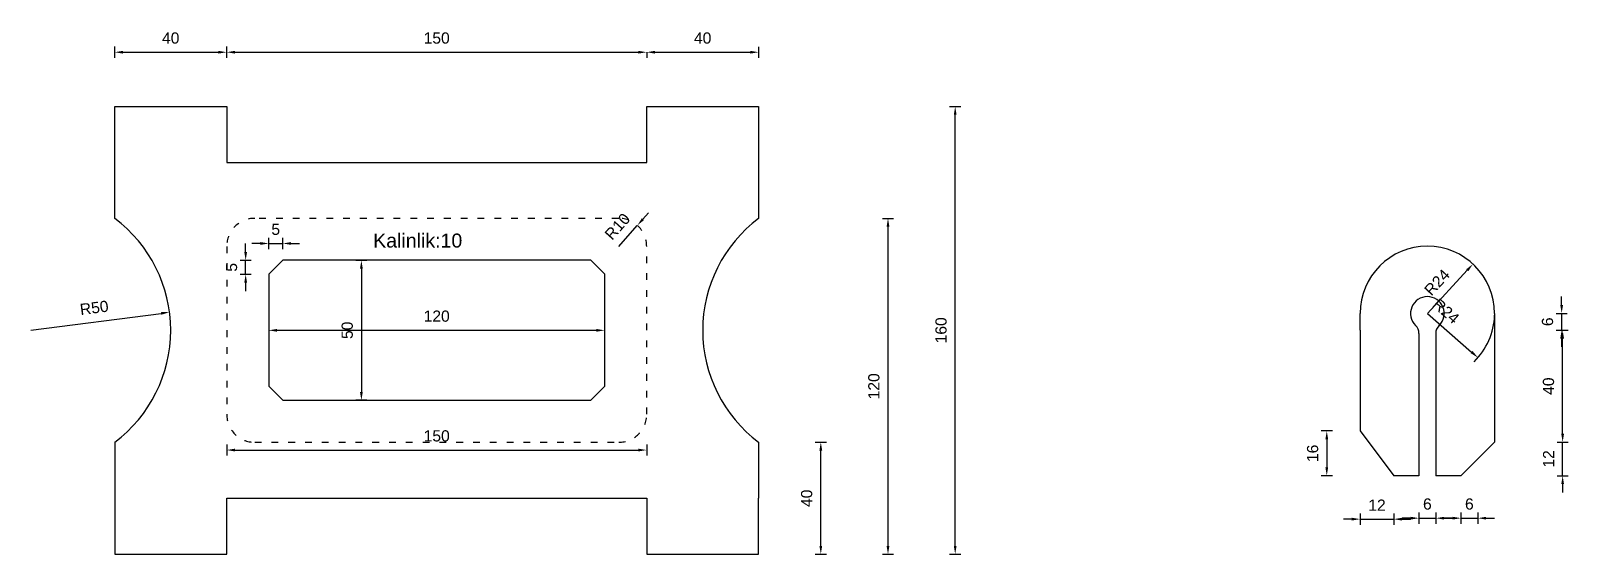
# Model space of a CAD drawing. Header units: millimetres. Extents: x 2100 to 32787, y 24082 to 35493.
# Drawn here: x 2175 to 2724, y 25045 to 25232 of the extents above; entities that cross this region are included whole.
import ezdxf

# ---------------------------------------------------------------- set-up
doc = ezdxf.new("R2010")
doc.units = ezdxf.units.MM
doc.linetypes.add('ACAD_ISO03W100', pattern=[30, 12, -18])
doc.linetypes.add('HIDDEN2', pattern=[4.7625, 3.175, -1.5875])
doc.layers.get('Defpoints').update_dxf_attribs({"color": 231, "linetype": 'HIDDEN2'})
doc.layers.add('YAZI', color=20, linetype='Continuous')
doc.layers.add('ÖLÇÜ', color=181, linetype='Continuous')
doc.styles.add('Annotative', font='arial.ttf')
doc.styles.get("Standard").update_dxf_attribs({"font": 'arial.ttf'})
doc.dimstyles.new('ISO-25', dxfattribs={"dimtxt": 4, "dimasz": 3, "dimexe": 2, "dimexo": 0.625, "dimgap": 3, "dimtad": 1, "dimtxsty": 'Standard', "dimcen": 2.5, "dimadec": 0, "dimazin": 0, "dimtfac": 1, "dimtix": 1, "dimtmove": 0, "dimatfit": 0, "dimfxl": 2, "dimfxlon": 1, "dimarcsym": 0})

# ---------------------------------------------------------------- blocks, each defined once
blk = doc.blocks.new('*D1804')
at = {"layer": 'Defpoints', "color": 0, "lineweight": 70, "ltscale": 3, "transparency": 16777216}
for p in [(2245.14, 25224.76), (2205.14, 25205.41), (2245.14, 25205.41)]:
    blk.add_point(p, dxfattribs=at)
at = {"layer": 'ÖLÇÜ', "color": 0, "lineweight": -2, "ltscale": 3, "transparency": 16777216}
for p, q in [((2205.14, 25222.76), (2205.14, 25226.76)), ((2208.14, 25224.76), (2242.14, 25224.76)), ((2245.14, 25222.76), (2245.14, 25226.76))]:
    blk.add_line(p, q, dxfattribs=at)
at = {"layer": 'ÖLÇÜ', "color": 0, "lineweight": 70, "ltscale": 3, "transparency": 16777216}
for points in [[(2208.14, 25225.26), (2208.14, 25224.26), (2205.14, 25224.76)], [(2242.14, 25225.26), (2242.14, 25224.26), (2245.14, 25224.76)]]:
    blk.add_solid(points, dxfattribs=at)
at = {"layer": 'ÖLÇÜ', "color": 0, "ltscale": 3, "transparency": 16777216, "insert": (2225.14, 25229.81), "char_height": 4, "attachment_point": 5}
blk.add_mtext('40', dxfattribs=at)
blk = doc.blocks.new('*D1805')
at = {"layer": 'Defpoints', "color": 0, "lineweight": 70, "ltscale": 3, "transparency": 16777216}
for p in [(2395.14, 25225.19), (2395.14, 25224.76), (2245.14, 25205.41)]:
    blk.add_point(p, dxfattribs=at)
at = {"layer": 'ÖLÇÜ', "color": 0, "lineweight": -2, "ltscale": 3, "transparency": 16777216}
for p, q in [((2245.14, 25222.76), (2245.14, 25226.76)), ((2248.14, 25224.76), (2392.14, 25224.76)), ((2395.14, 25224.76), (2395.14, 25222.76))]:
    blk.add_line(p, q, dxfattribs=at)
at = {"layer": 'ÖLÇÜ', "color": 0, "lineweight": 70, "ltscale": 3, "transparency": 16777216}
for points in [[(2248.14, 25225.26), (2248.14, 25224.26), (2245.14, 25224.76)], [(2392.14, 25225.26), (2392.14, 25224.26), (2395.14, 25224.76)]]:
    blk.add_solid(points, dxfattribs=at)
at = {"layer": 'ÖLÇÜ', "color": 0, "ltscale": 3, "transparency": 16777216, "insert": (2320.14, 25229.81), "char_height": 4, "attachment_point": 5}
blk.add_mtext('150', dxfattribs=at)
blk = doc.blocks.new('*D1728')
at = {"layer": 'Defpoints', "color": 0, "linetype": 'ByBlock', "lineweight": 70, "transparency": 16777216}
for p in [(2395.14, 25225.19), (2435.14, 25227.35), (2435.14, 25224.76)]:
    blk.add_point(p, dxfattribs=at)
at = {"layer": 'ÖLÇÜ', "color": 0, "linetype": 'ByBlock', "lineweight": -2, "transparency": 16777216}
for p, q in [((2395.14, 25224.76), (2395.14, 25222.76)), ((2398.14, 25224.76), (2432.14, 25224.76)), ((2435.14, 25226.72), (2435.14, 25222.76))]:
    blk.add_line(p, q, dxfattribs=at)
at = {"layer": 'ÖLÇÜ', "color": 0, "linetype": 'ByBlock', "lineweight": 70, "transparency": 16777216}
for points in [[(2398.14, 25225.26), (2398.14, 25224.26), (2395.14, 25224.76)], [(2432.14, 25225.26), (2432.14, 25224.26), (2435.14, 25224.76)]]:
    blk.add_solid(points, dxfattribs=at)
at = {"layer": 'ÖLÇÜ', "color": 0, "linetype": 'ByBlock', "transparency": 16777216, "insert": (2415.14, 25229.81), "char_height": 4, "attachment_point": 5}
blk.add_mtext('40', dxfattribs=at)
blk = doc.blocks.new('*D1806')
at = {"layer": 'Defpoints', "color": 0, "lineweight": 70, "ltscale": 3, "transparency": 16777216}
for p in [(2435.14, 25085.41), (2457.34, 25085.41), (2435.14, 25045.41)]:
    blk.add_point(p, dxfattribs=at)
at = {"layer": 'ÖLÇÜ', "color": 0, "lineweight": -2, "ltscale": 3, "transparency": 16777216}
for p, q in [((2455.34, 25085.41), (2459.34, 25085.41)), ((2457.34, 25048.41), (2457.34, 25082.41)), ((2455.34, 25045.41), (2459.34, 25045.41))]:
    blk.add_line(p, q, dxfattribs=at)
at = {"layer": 'ÖLÇÜ', "color": 0, "lineweight": 70, "ltscale": 3, "transparency": 16777216}
for points in [[(2456.84, 25082.41), (2457.84, 25082.41), (2457.34, 25085.41)], [(2456.84, 25048.41), (2457.84, 25048.41), (2457.34, 25045.41)]]:
    blk.add_solid(points, dxfattribs=at)
at = {"layer": 'ÖLÇÜ', "color": 0, "ltscale": 3, "transparency": 16777216, "insert": (2452.3, 25065.41), "char_height": 4, "attachment_point": 5, "rotation": 90}
blk.add_mtext('40', dxfattribs=at)
blk = doc.blocks.new('*D1807')
at = {"layer": 'Defpoints', "color": 0, "lineweight": 70, "ltscale": 3, "transparency": 16777216}
for p in [(2435.14, 25165.41), (2481.34, 25165.41), (2435.14, 25045.41)]:
    blk.add_point(p, dxfattribs=at)
at = {"layer": 'ÖLÇÜ', "color": 0, "lineweight": -2, "ltscale": 3, "transparency": 16777216}
for p, q in [((2479.34, 25165.41), (2483.34, 25165.41)), ((2481.34, 25048.41), (2481.34, 25162.41)), ((2479.34, 25045.41), (2483.34, 25045.41))]:
    blk.add_line(p, q, dxfattribs=at)
at = {"layer": 'ÖLÇÜ', "color": 0, "lineweight": 70, "ltscale": 3, "transparency": 16777216}
for points in [[(2480.84, 25162.41), (2481.84, 25162.41), (2481.34, 25165.41)], [(2480.84, 25048.41), (2481.84, 25048.41), (2481.34, 25045.41)]]:
    blk.add_solid(points, dxfattribs=at)
at = {"layer": 'ÖLÇÜ', "color": 0, "ltscale": 3, "transparency": 16777216, "insert": (2476.3, 25105.41), "char_height": 4, "attachment_point": 5, "rotation": 90}
blk.add_mtext('120', dxfattribs=at)
blk = doc.blocks.new('*D1808')
at = {"layer": 'Defpoints', "color": 0, "lineweight": 70, "ltscale": 3, "transparency": 16777216}
for p in [(2435.14, 25205.41), (2505.34, 25205.41), (2435.14, 25045.41)]:
    blk.add_point(p, dxfattribs=at)
at = {"layer": 'ÖLÇÜ', "color": 0, "lineweight": -2, "ltscale": 3, "transparency": 16777216}
for p, q in [((2503.34, 25205.41), (2507.34, 25205.41)), ((2505.34, 25048.41), (2505.34, 25202.41)), ((2503.34, 25045.41), (2507.34, 25045.41))]:
    blk.add_line(p, q, dxfattribs=at)
at = {"layer": 'ÖLÇÜ', "color": 0, "lineweight": 70, "ltscale": 3, "transparency": 16777216}
for points in [[(2504.84, 25202.41), (2505.84, 25202.41), (2505.34, 25205.41)], [(2504.84, 25048.41), (2505.84, 25048.41), (2505.34, 25045.41)]]:
    blk.add_solid(points, dxfattribs=at)
at = {"layer": 'ÖLÇÜ', "color": 0, "ltscale": 3, "transparency": 16777216, "insert": (2500.3, 25125.41), "char_height": 4, "attachment_point": 5, "rotation": 90}
blk.add_mtext('160', dxfattribs=at)
blk = doc.blocks.new('*D1809')
at = {"layer": 'Defpoints', "color": 0, "lineweight": 70, "ltscale": 3, "transparency": 16777216}
for p in [(2245.14, 25095.41), (2395.14, 25095.41), (2395.14, 25082.64)]:
    blk.add_point(p, dxfattribs=at)
at = {"layer": 'ÖLÇÜ', "color": 0, "lineweight": -2, "ltscale": 3, "transparency": 16777216}
for p, q in [((2245.14, 25084.64), (2245.14, 25080.64)), ((2248.14, 25082.64), (2392.14, 25082.64)), ((2395.14, 25084.64), (2395.14, 25080.64))]:
    blk.add_line(p, q, dxfattribs=at)
at = {"layer": 'ÖLÇÜ', "color": 0, "lineweight": 70, "ltscale": 3, "transparency": 16777216}
for points in [[(2248.14, 25083.14), (2248.14, 25082.14), (2245.14, 25082.64)], [(2392.14, 25083.14), (2392.14, 25082.14), (2395.14, 25082.64)]]:
    blk.add_solid(points, dxfattribs=at)
at = {"layer": 'ÖLÇÜ', "color": 0, "ltscale": 3, "transparency": 16777216, "insert": (2320.14, 25087.68), "char_height": 4, "attachment_point": 5}
blk.add_mtext('150', dxfattribs=at)
blk = doc.blocks.new('*D1729')
at = {"layer": 'Defpoints', "color": 0, "lineweight": 70, "ltscale": 3, "transparency": 16777216}
for p in [(2391.8, 25162.88), (2385.14, 25155.41)]:
    blk.add_point(p, dxfattribs=at)
at = {"layer": 'ÖLÇÜ', "color": 0, "lineweight": -2, "ltscale": 3, "transparency": 16777216}
for p, q in [((2393.79, 25165.12), (2395.79, 25167.36)), ((2385.14, 25155.41), (2391.8, 25162.88))]:
    blk.add_line(p, q, dxfattribs=at)
at = {"layer": 'ÖLÇÜ', "color": 0, "lineweight": 70, "ltscale": 3, "transparency": 16777216}
blk.add_solid([(2393.42, 25165.45), (2394.17, 25164.79), (2391.8, 25162.88)], dxfattribs=at)
at = {"layer": 'ÖLÇÜ', "color": 0, "ltscale": 3, "transparency": 16777216, "insert": (2384.71, 25162.5), "char_height": 4, "attachment_point": 5, "rotation": 48.2963}
blk.add_mtext('R10', dxfattribs=at)
blk = doc.blocks.new('*D1730')
at = {"layer": 'Defpoints', "color": 0, "lineweight": 70, "ltscale": 3, "transparency": 16777216}
for p in [(2673.99, 25131.46), (2692.06, 25115.66)]:
    blk.add_point(p, dxfattribs=at)
at = {"layer": 'ÖLÇÜ', "color": 0, "lineweight": -2, "ltscale": 3, "transparency": 16777216}
blk.add_line((2673.99, 25131.46), (2689.8, 25117.63), dxfattribs=at)
blk.add_arc((2673.99, 25131.46), 24, 314.0514, 358.5079, dxfattribs=at)
at = {"layer": 'ÖLÇÜ', "color": 0, "lineweight": 70, "ltscale": 3, "transparency": 16777216}
blk.add_solid([(2690.13, 25118.01), (2689.47, 25117.25), (2692.06, 25115.66)], dxfattribs=at)
at = {"layer": 'ÖLÇÜ', "color": 0, "ltscale": 3, "transparency": 16777216, "insert": (2680.68, 25132.26), "char_height": 4, "attachment_point": 5, "rotation": 318.8261}
blk.add_mtext('R24', dxfattribs=at)
blk = doc.blocks.new('*D1810')
at = {"layer": 'Defpoints', "color": 0, "lineweight": 70, "ltscale": 3, "transparency": 16777216}
for p in [(2649.99, 25089.46), (2638.06, 25073.46), (2649.99, 25073.46)]:
    blk.add_point(p, dxfattribs=at)
at = {"layer": 'ÖLÇÜ', "color": 0, "lineweight": -2, "ltscale": 3, "transparency": 16777216}
for p, q in [((2640.06, 25089.46), (2636.06, 25089.46)), ((2638.06, 25086.46), (2638.06, 25076.46)), ((2640.06, 25073.46), (2636.06, 25073.46))]:
    blk.add_line(p, q, dxfattribs=at)
at = {"layer": 'ÖLÇÜ', "color": 0, "lineweight": 70, "ltscale": 3, "transparency": 16777216}
for points in [[(2637.56, 25086.46), (2638.56, 25086.46), (2638.06, 25089.46)], [(2637.56, 25076.46), (2638.56, 25076.46), (2638.06, 25073.46)]]:
    blk.add_solid(points, dxfattribs=at)
at = {"layer": 'ÖLÇÜ', "color": 0, "ltscale": 3, "transparency": 16777216, "insert": (2633.02, 25081.46), "char_height": 4, "attachment_point": 5, "rotation": 90}
blk.add_mtext('16', dxfattribs=at)
blk = doc.blocks.new('*D1811')
at = {"layer": 'Defpoints', "color": 0, "lineweight": 70, "ltscale": 3, "transparency": 16777216}
for p in [(2649.99, 25073.46), (2661.99, 25073.46), (2661.99, 25057.95)]:
    blk.add_point(p, dxfattribs=at)
at = {"layer": 'ÖLÇÜ', "color": 0, "lineweight": -2, "ltscale": 3, "transparency": 16777216}
for p, q in [((2649.99, 25059.95), (2649.99, 25055.95)), ((2661.99, 25059.95), (2661.99, 25055.95)), ((2646.99, 25057.95), (2643.99, 25057.95)), ((2649.99, 25057.95), (2661.99, 25057.95)), ((2664.99, 25057.95), (2667.99, 25057.95))]:
    blk.add_line(p, q, dxfattribs=at)
at = {"layer": 'ÖLÇÜ', "color": 0, "lineweight": 70, "ltscale": 3, "transparency": 16777216}
for points in [[(2646.99, 25058.45), (2646.99, 25057.45), (2649.99, 25057.95)], [(2664.99, 25058.45), (2664.99, 25057.45), (2661.99, 25057.95)]]:
    blk.add_solid(points, dxfattribs=at)
at = {"layer": 'ÖLÇÜ', "color": 0, "ltscale": 3, "transparency": 16777216, "insert": (2655.99, 25062.96), "char_height": 4, "attachment_point": 5}
blk.add_mtext('12', dxfattribs=at)
blk = doc.blocks.new('*D1812')
at = {"layer": 'Defpoints', "color": 0, "lineweight": 70, "ltscale": 3, "transparency": 16777216}
for p in [(2670.99, 25073.46), (2676.99, 25073.46), (2676.99, 25058.3)]:
    blk.add_point(p, dxfattribs=at)
at = {"layer": 'ÖLÇÜ', "color": 0, "lineweight": -2, "ltscale": 3, "transparency": 16777216}
for p, q in [((2670.99, 25060.3), (2670.99, 25056.3)), ((2676.99, 25060.3), (2676.99, 25056.3)), ((2667.99, 25058.3), (2664.99, 25058.3)), ((2670.99, 25058.3), (2676.99, 25058.3)), ((2679.99, 25058.3), (2682.99, 25058.3))]:
    blk.add_line(p, q, dxfattribs=at)
at = {"layer": 'ÖLÇÜ', "color": 0, "lineweight": 70, "ltscale": 3, "transparency": 16777216}
for points in [[(2667.99, 25058.8), (2667.99, 25057.8), (2670.99, 25058.3)], [(2679.99, 25058.8), (2679.99, 25057.8), (2676.99, 25058.3)]]:
    blk.add_solid(points, dxfattribs=at)
at = {"layer": 'ÖLÇÜ', "color": 0, "ltscale": 3, "transparency": 16777216, "insert": (2673.99, 25063.34), "char_height": 4, "attachment_point": 5}
blk.add_mtext('6', dxfattribs=at)
blk = doc.blocks.new('*D1813')
at = {"layer": 'Defpoints', "color": 0, "lineweight": 70, "ltscale": 3, "transparency": 16777216}
for p in [(2685.99, 25073.46), (2691.99, 25073.46), (2691.99, 25058.3)]:
    blk.add_point(p, dxfattribs=at)
at = {"layer": 'ÖLÇÜ', "color": 0, "lineweight": -2, "ltscale": 3, "transparency": 16777216}
for p, q in [((2685.99, 25060.3), (2685.99, 25056.3)), ((2691.99, 25060.3), (2691.99, 25056.3)), ((2682.99, 25058.3), (2679.99, 25058.3)), ((2685.99, 25058.3), (2691.99, 25058.3)), ((2694.99, 25058.3), (2697.99, 25058.3))]:
    blk.add_line(p, q, dxfattribs=at)
at = {"layer": 'ÖLÇÜ', "color": 0, "lineweight": 70, "ltscale": 3, "transparency": 16777216}
for points in [[(2682.99, 25058.8), (2682.99, 25057.8), (2685.99, 25058.3)], [(2694.99, 25058.8), (2694.99, 25057.8), (2691.99, 25058.3)]]:
    blk.add_solid(points, dxfattribs=at)
at = {"layer": 'ÖLÇÜ', "color": 0, "ltscale": 3, "transparency": 16777216, "insert": (2688.99, 25063.34), "char_height": 4, "attachment_point": 5}
blk.add_mtext('6', dxfattribs=at)
blk = doc.blocks.new('*D1814')
at = {"layer": 'Defpoints', "color": 0, "lineweight": 70, "ltscale": 3, "transparency": 16777216}
for p in [(2685.99, 25085.46), (2722.31, 25085.46), (2685.99, 25073.46)]:
    blk.add_point(p, dxfattribs=at)
at = {"layer": 'ÖLÇÜ', "color": 0, "lineweight": -2, "ltscale": 3, "transparency": 16777216}
for p, q in [((2722.31, 25088.46), (2722.31, 25091.46)), ((2720.31, 25085.46), (2724.31, 25085.46)), ((2722.31, 25073.46), (2722.31, 25085.46)), ((2720.31, 25073.46), (2724.31, 25073.46)), ((2722.31, 25070.46), (2722.31, 25067.46))]:
    blk.add_line(p, q, dxfattribs=at)
at = {"layer": 'ÖLÇÜ', "color": 0, "lineweight": 70, "ltscale": 3, "transparency": 16777216}
for points in [[(2721.81, 25088.46), (2722.81, 25088.46), (2722.31, 25085.46)], [(2721.81, 25070.46), (2722.81, 25070.46), (2722.31, 25073.46)]]:
    blk.add_solid(points, dxfattribs=at)
at = {"layer": 'ÖLÇÜ', "color": 0, "ltscale": 3, "transparency": 16777216, "insert": (2717.31, 25079.46), "char_height": 4, "attachment_point": 5, "rotation": 90}
blk.add_mtext('12', dxfattribs=at)
blk = doc.blocks.new('*D1731')
at = {"layer": 'Defpoints', "color": 0, "lineweight": 70, "ltscale": 3, "transparency": 16777216}
for p in [(2697.99, 25125.46), (2722.31, 25125.46), (2697.99, 25085.46)]:
    blk.add_point(p, dxfattribs=at)
at = {"layer": 'ÖLÇÜ', "color": 0, "lineweight": -2, "ltscale": 3, "transparency": 16777216}
for p, q in [((2720.31, 25125.46), (2724.31, 25125.46)), ((2722.31, 25088.46), (2722.31, 25122.46)), ((2720.31, 25085.46), (2724.31, 25085.46))]:
    blk.add_line(p, q, dxfattribs=at)
at = {"layer": 'ÖLÇÜ', "color": 0, "lineweight": 70, "ltscale": 3, "transparency": 16777216}
for points in [[(2721.81, 25122.46), (2722.81, 25122.46), (2722.31, 25125.46)], [(2721.81, 25088.46), (2722.81, 25088.46), (2722.31, 25085.46)]]:
    blk.add_solid(points, dxfattribs=at)
at = {"layer": 'ÖLÇÜ', "color": 0, "ltscale": 3, "transparency": 16777216, "insert": (2717.27, 25105.46), "char_height": 4, "attachment_point": 5, "rotation": 90}
blk.add_mtext('40', dxfattribs=at)
blk = doc.blocks.new('*D1815')
at = {"layer": 'Defpoints', "color": 0, "lineweight": 70, "ltscale": 3, "transparency": 16777216}
for p in [(2673.99, 25131.46), (2673.99, 25125.46), (2721.96, 25125.46)]:
    blk.add_point(p, dxfattribs=at)
at = {"layer": 'ÖLÇÜ', "color": 0, "lineweight": -2, "ltscale": 3, "transparency": 16777216}
for p, q in [((2721.96, 25134.46), (2721.96, 25137.46)), ((2719.96, 25131.46), (2723.96, 25131.46)), ((2721.96, 25131.46), (2721.96, 25125.46)), ((2719.96, 25125.46), (2723.96, 25125.46)), ((2721.96, 25122.46), (2721.96, 25119.46))]:
    blk.add_line(p, q, dxfattribs=at)
at = {"layer": 'ÖLÇÜ', "color": 0, "lineweight": 70, "ltscale": 3, "transparency": 16777216}
for points in [[(2721.46, 25134.46), (2722.46, 25134.46), (2721.96, 25131.46)], [(2721.46, 25122.46), (2722.46, 25122.46), (2721.96, 25125.46)]]:
    blk.add_solid(points, dxfattribs=at)
at = {"layer": 'ÖLÇÜ', "color": 0, "ltscale": 3, "transparency": 16777216, "insert": (2716.92, 25128.46), "char_height": 4, "attachment_point": 5, "rotation": 90}
blk.add_mtext('6', dxfattribs=at)
blk = doc.blocks.new('*D1732')
at = {"layer": 'Defpoints', "color": 0, "lineweight": 70, "ltscale": 3, "transparency": 16777216}
for p in [(2690.28, 25149.08), (2673.99, 25131.46)]:
    blk.add_point(p, dxfattribs=at)
at = {"layer": 'ÖLÇÜ', "color": 0, "lineweight": -2, "ltscale": 3, "transparency": 16777216}
blk.add_line((2673.99, 25131.46), (2688.24, 25146.88), dxfattribs=at)
at = {"layer": 'ÖLÇÜ', "color": 0, "lineweight": 70, "ltscale": 3, "transparency": 16777216}
blk.add_solid([(2687.88, 25147.22), (2688.61, 25146.54), (2690.28, 25149.08)], dxfattribs=at)
at = {"layer": 'ÖLÇÜ', "color": 0, "ltscale": 3, "transparency": 16777216, "insert": (2677.44, 25142.57), "char_height": 4, "attachment_point": 5, "rotation": 47.2545}
blk.add_mtext('R24', dxfattribs=at)
blk = doc.blocks.new('*D1857')
at = {"layer": 'Defpoints', "color": 0, "lineweight": 70, "ltscale": 0.25, "transparency": 16777216}
for p in [(2260.14, 25125.41), (2380.14, 25125.41), (2380.14, 25125.41)]:
    blk.add_point(p, dxfattribs=at)
at = {"layer": 'ÖLÇÜ', "color": 0, "lineweight": -2, "ltscale": 0.25, "transparency": 16777216}
for p, q in [((2260.14, 25125.41), (2260.14, 25123.41)), ((2263.14, 25125.41), (2377.14, 25125.41)), ((2380.14, 25125.41), (2380.14, 25127.41))]:
    blk.add_line(p, q, dxfattribs=at)
at = {"layer": 'ÖLÇÜ', "color": 0, "lineweight": 70, "ltscale": 0.25, "transparency": 16777216}
for points in [[(2263.14, 25125.91), (2263.14, 25124.91), (2260.14, 25125.41)], [(2377.14, 25125.91), (2377.14, 25124.91), (2380.14, 25125.41)]]:
    blk.add_solid(points, dxfattribs=at)
at = {"layer": 'ÖLÇÜ', "color": 0, "ltscale": 0.25, "transparency": 16777216, "insert": (2320.14, 25130.46), "char_height": 4, "attachment_point": 5}
blk.add_mtext('120', dxfattribs=at)
blk = doc.blocks.new('*D1858')
at = {"layer": 'Defpoints', "color": 0, "lineweight": 70, "ltscale": 0.25, "transparency": 16777216}
for p in [(2265.14, 25156.44), (2265.14, 25150.41), (2260.14, 25145.41)]:
    blk.add_point(p, dxfattribs=at)
at = {"layer": 'ÖLÇÜ', "color": 0, "lineweight": -2, "ltscale": 0.25, "transparency": 16777216}
for p, q in [((2260.14, 25154.44), (2260.14, 25158.44)), ((2265.14, 25154.44), (2265.14, 25158.44)), ((2257.14, 25156.44), (2254.14, 25156.44)), ((2260.14, 25156.44), (2265.14, 25156.44)), ((2268.14, 25156.44), (2271.14, 25156.44))]:
    blk.add_line(p, q, dxfattribs=at)
at = {"layer": 'ÖLÇÜ', "color": 0, "lineweight": 70, "ltscale": 0.25, "transparency": 16777216}
for points in [[(2257.14, 25156.94), (2257.14, 25155.94), (2260.14, 25156.44)], [(2268.14, 25156.94), (2268.14, 25155.94), (2265.14, 25156.44)]]:
    blk.add_solid(points, dxfattribs=at)
at = {"layer": 'ÖLÇÜ', "color": 0, "ltscale": 0.25, "transparency": 16777216, "insert": (2262.64, 25161.48), "char_height": 4, "attachment_point": 5}
blk.add_mtext('5', dxfattribs=at)
blk = doc.blocks.new('*D1859')
at = {"layer": 'Defpoints', "color": 0, "lineweight": 70, "ltscale": 0.25, "transparency": 16777216}
for p in [(2251.9, 25150.41), (2260.14, 25150.41), (2260.14, 25145.41)]:
    blk.add_point(p, dxfattribs=at)
at = {"layer": 'ÖLÇÜ', "color": 0, "lineweight": -2, "ltscale": 0.25, "transparency": 16777216}
for p, q in [((2251.9, 25153.41), (2251.9, 25156.41)), ((2253.9, 25150.41), (2249.9, 25150.41)), ((2251.9, 25145.41), (2251.9, 25150.41)), ((2253.9, 25145.41), (2249.9, 25145.41)), ((2251.9, 25142.41), (2251.9, 25139.41))]:
    blk.add_line(p, q, dxfattribs=at)
at = {"layer": 'ÖLÇÜ', "color": 0, "lineweight": 70, "ltscale": 0.25, "transparency": 16777216}
for points in [[(2251.4, 25153.41), (2252.4, 25153.41), (2251.9, 25150.41)], [(2251.4, 25142.41), (2252.4, 25142.41), (2251.9, 25145.41)]]:
    blk.add_solid(points, dxfattribs=at)
at = {"layer": 'ÖLÇÜ', "color": 0, "ltscale": 0.25, "transparency": 16777216, "insert": (2246.87, 25147.91), "char_height": 4, "attachment_point": 5, "rotation": 90}
blk.add_mtext('5', dxfattribs=at)
blk = doc.blocks.new('*D1860')
at = {"layer": 'Defpoints', "color": 0, "lineweight": 70, "ltscale": 0.25, "transparency": 16777216}
for p in [(2320.14, 25150.41), (2293.24, 25100.41), (2320.14, 25100.41)]:
    blk.add_point(p, dxfattribs=at)
at = {"layer": 'ÖLÇÜ', "color": 0, "lineweight": -2, "ltscale": 0.25, "transparency": 16777216}
for p, q in [((2295.24, 25150.41), (2291.24, 25150.41)), ((2293.24, 25147.41), (2293.24, 25103.41)), ((2295.24, 25100.41), (2291.24, 25100.41))]:
    blk.add_line(p, q, dxfattribs=at)
at = {"layer": 'ÖLÇÜ', "color": 0, "lineweight": 70, "ltscale": 0.25, "transparency": 16777216}
for points in [[(2292.74, 25147.41), (2293.74, 25147.41), (2293.24, 25150.41)], [(2292.74, 25103.41), (2293.74, 25103.41), (2293.24, 25100.41)]]:
    blk.add_solid(points, dxfattribs=at)
at = {"layer": 'ÖLÇÜ', "color": 0, "ltscale": 0.25, "transparency": 16777216, "insert": (2288.2, 25125.41), "char_height": 4, "attachment_point": 5, "rotation": 90}
blk.add_mtext('50', dxfattribs=at)
blk = doc.blocks.new('*D1865')
at = {"layer": 'Defpoints', "color": 0, "lineweight": 70, "ltscale": 0.25, "transparency": 16777216}
for p in [(2224.72, 25131.87), (2175.14, 25125.41)]:
    blk.add_point(p, dxfattribs=at)
at = {"layer": 'ÖLÇÜ', "color": 0, "lineweight": -2, "ltscale": 0.25, "transparency": 16777216}
blk.add_line((2175.14, 25125.41), (2221.75, 25131.48), dxfattribs=at)
at = {"layer": 'ÖLÇÜ', "color": 0, "lineweight": 70, "ltscale": 0.25, "transparency": 16777216}
blk.add_solid([(2221.69, 25131.98), (2221.81, 25130.99), (2224.72, 25131.87)], dxfattribs=at)
at = {"layer": 'ÖLÇÜ', "color": 0, "lineweight": 5, "ltscale": 0.25, "transparency": 16777216, "insert": (2197.8, 25133.45), "char_height": 4, "attachment_point": 5, "rotation": 7.4208}
blk.add_mtext('R50', dxfattribs=at)

msp = doc.modelspace()

# ---------------------------------------------------------------- linework, layer by layer
at = {"color": 0, "linetype": 'ByBlock'}
for p, q in [((2205.143, 25165.415), (2205.143, 25205.415)), ((2205.143, 25205.415), (2245.143, 25205.415)), ((2245.143, 25205.415), (2245.143, 25185.415)), ((2395.143, 25185.415), (2395.143, 25205.415)), ((2395.143, 25205.415), (2435.143, 25205.415)), ((2435.143, 25205.415), (2435.143, 25185.415)), ((2245.143, 25185.415), (2395.143, 25185.415)), ((2435.143, 25185.415), (2435.143, 25165.415)), ((2649.991, 25125.456), (2649.991, 25131.456)), ((2697.991, 25131.456), (2697.991, 25085.456)), ((2649.991, 25125.456), (2649.991, 25089.456)), ((2670.991, 25124.315), (2670.991, 25073.456)), ((2676.991, 25124.315), (2676.991, 25073.456)), ((2649.991, 25089.456), (2661.991, 25073.456)), ((2205.143, 25085.415), (2205.143, 25045.415)), ((2435.143, 25085.415), (2435.143, 25065.415)), ((2697.991, 25085.456), (2685.991, 25073.456)), ((2670.991, 25073.456), (2661.991, 25073.456)), ((2685.991, 25073.456), (2676.991, 25073.456)), ((2245.143, 25045.415), (2245.143, 25065.415)), ((2245.143, 25065.415), (2395.143, 25065.415)), ((2395.143, 25065.415), (2395.143, 25045.415)), ((2435.143, 25045.415), (2435.143, 25065.415)), ((2205.143, 25045.415), (2245.143, 25045.415)), ((2395.143, 25045.415), (2435.143, 25045.415))]:
    msp.add_line(p, q, dxfattribs=at)
at = {"linetype": 'ACAD_ISO03W100', "ltscale": 0.2}
msp.add_lwpolyline([(2255.143, 25085.415), (2385.143, 25085.415, 0.4142136), (2395.143, 25095.415), (2395.143, 25155.415, 0.4142136), (2385.143, 25165.415), (2255.143, 25165.415, 0.4142136), (2245.143, 25155.415), (2245.143, 25095.415, 0.4142136)], format="xyb", close=True, dxfattribs=at)
at = {"ltscale": 0.25}
msp.add_lwpolyline([(2265.143, 25100.415), (2375.143, 25100.415), (2380.143, 25105.415), (2380.143, 25145.415), (2375.143, 25150.415), (2265.143, 25150.415), (2260.143, 25145.415), (2260.143, 25105.415)], close=True, dxfattribs=at)
at = {"color": 0, "linetype": 'ByBlock'}
for centre, radius, start, end in [((2175.143, 25125.415), 50, 306.8699, 53.1301), ((2465.143, 25125.415), 50, 126.8699, 233.1301), ((2673.991, 25131.456), 24, 0, 180), ((2673.991, 25131.456), 6, 314.427, 225.573), ((2666.991, 25124.315), 4, 0, 45.573), ((2680.991, 25124.315), 4, 134.427, 180)]:
    msp.add_arc(centre, radius, start, end, dxfattribs=at)

# ---------------------------------------------------------------- texts
at = {"layer": 'YAZI', "ltscale": 0.25, "insert": (2297.446, 25159.987), "char_height": 5, "width": 1.17956, "attachment_point": 1, "style": 'Annotative'}
msp.add_mtext('Kalinlik:10', dxfattribs=at)

# ---------------------------------------------------------------- dimensions: what is measured, and where the dimension line sits
at = {"layer": 'ÖLÇÜ', "ltscale": 3}
for base, p1, p2, picture, middle in [((2245.143, 25224.765), (2205.143, 25205.415), (2245.143, 25205.415), '*D1804', (2225.143, 25229.807)), ((2395.143, 25224.765), (2245.143, 25205.415), (2395.143, 25225.188), '*D1805', (2320.143, 25229.807)), ((2395.143, 25082.636), (2245.143, 25095.415), (2395.143, 25095.415), '*D1809', (2320.143, 25087.678)), ((2661.991, 25057.951), (2649.991, 25073.456), (2661.991, 25073.456), '*D1811', (2655.991, 25062.959)), ((2676.991, 25058.302), (2670.991, 25073.456), (2676.991, 25073.456), '*D1812', (2673.991, 25063.344)), ((2691.991, 25058.302), (2685.991, 25073.456), (2691.991, 25073.456), '*D1813', (2688.991, 25063.344))]:
    dim = msp.add_linear_dim(base=base, p1=p1, p2=p2, dimstyle='ISO-25', dxfattribs=at)
    dim.commit()
    dim.dimension.update_dxf_attribs({"geometry": picture, "text_midpoint": middle})
at = {"layer": 'ÖLÇÜ', "linetype": 'ByBlock'}
dim = msp.add_linear_dim(base=(2435.143, 25224.765), p1=(2395.143, 25225.188), p2=(2435.143, 25227.349), dimstyle='ISO-25', override={"dimtmove": 1}, dxfattribs=at)
dim.commit()
dim.dimension.update_dxf_attribs({"geometry": '*D1728', "text_midpoint": (2415.143, 25229.807)})
at = {"layer": 'ÖLÇÜ', "ltscale": 3}
for base, p1, p2, picture, middle in [((2505.343, 25205.415), (2435.143, 25045.415), (2435.143, 25205.415), '*D1808', (2500.3, 25125.415)), ((2481.343, 25165.415), (2435.143, 25045.415), (2435.143, 25165.415), '*D1807', (2476.3, 25105.415)), ((2721.964, 25125.456), (2673.991, 25131.456), (2673.991, 25125.456), '*D1815', (2716.921, 25128.456)), ((2722.315, 25125.456), (2697.991, 25085.456), (2697.991, 25125.456), '*D1731', (2717.272, 25105.456)), ((2638.065, 25073.456), (2649.991, 25089.456), (2649.991, 25073.456), '*D1810', (2633.022, 25081.456)), ((2722.315, 25085.456), (2685.991, 25073.456), (2685.991, 25085.456), '*D1814', (2717.307, 25079.456)), ((2457.343, 25085.415), (2435.143, 25045.415), (2435.143, 25085.415), '*D1806', (2452.3, 25065.415))]:
    dim = msp.add_linear_dim(base=base, p1=p1, p2=p2, angle=90, dimstyle='ISO-25', dxfattribs=at)
    dim.commit()
    dim.dimension.update_dxf_attribs({"geometry": picture, "text_midpoint": middle})
at = {"layer": 'ÖLÇÜ', "ltscale": 0.25}
for base, p1, p2, picture, middle in [((2265.143, 25156.443), (2260.143, 25145.415), (2265.143, 25150.415), '*D1858', (2262.643, 25161.478)), ((2380.143, 25125.415), (2260.143, 25125.415), (2380.143, 25125.415), '*D1857', (2320.143, 25130.457))]:
    dim = msp.add_linear_dim(base=base, p1=p1, p2=p2, dimstyle='ISO-25', dxfattribs=at)
    dim.commit()
    dim.dimension.update_dxf_attribs({"geometry": picture, "text_midpoint": middle})
at = {"layer": 'ÖLÇÜ', "ltscale": 3}
for center, mpoint, picture, middle in [((2385.143, 25155.415), (2391.796, 25162.881), '*D1729', (2384.705, 25162.502)), ((2673.991, 25131.456), (2690.281, 25149.081), '*D1732', (2677.44, 25142.566))]:
    dim = msp.add_radius_dim(center=center, mpoint=mpoint, dimstyle='ISO-25', dxfattribs=at)
    dim.commit()
    dim.dimension.update_dxf_attribs({"geometry": picture, "text_midpoint": middle})
at = {"layer": 'ÖLÇÜ', "ltscale": 0.25}
for base, p1, p2, picture, middle in [((2251.903, 25150.415), (2260.143, 25145.415), (2260.143, 25150.415), '*D1859', (2246.869, 25147.915)), ((2293.243, 25100.415), (2320.143, 25150.415), (2320.143, 25100.415), '*D1860', (2288.201, 25125.415))]:
    dim = msp.add_linear_dim(base=base, p1=p1, p2=p2, angle=90, dimstyle='ISO-25', dxfattribs=at)
    dim.commit()
    dim.dimension.update_dxf_attribs({"geometry": picture, "text_midpoint": middle})
at = {"layer": 'ÖLÇÜ', "lineweight": 5, "ltscale": 0.25}
dim = msp.add_radius_dim(center=(2175.143, 25125.415), mpoint=(2224.725, 25131.872), dimstyle='ISO-25', dxfattribs=at)
dim.commit()
dim.dimension.update_dxf_attribs({"geometry": '*D1865', "text_midpoint": (2197.795, 25133.45)})
at = {"layer": 'ÖLÇÜ', "ltscale": 3}
dim = msp.add_radius_dim(center=(2673.991, 25131.456), mpoint=(2692.056, 25115.656), dimstyle='ISO-25', dxfattribs=at)
dim.commit()
dim.dimension.update_dxf_attribs({"geometry": '*D1730', "text_midpoint": (2677.378, 25128.494), "dimtype": 164})

doc.saveas('drawing.dxf')
